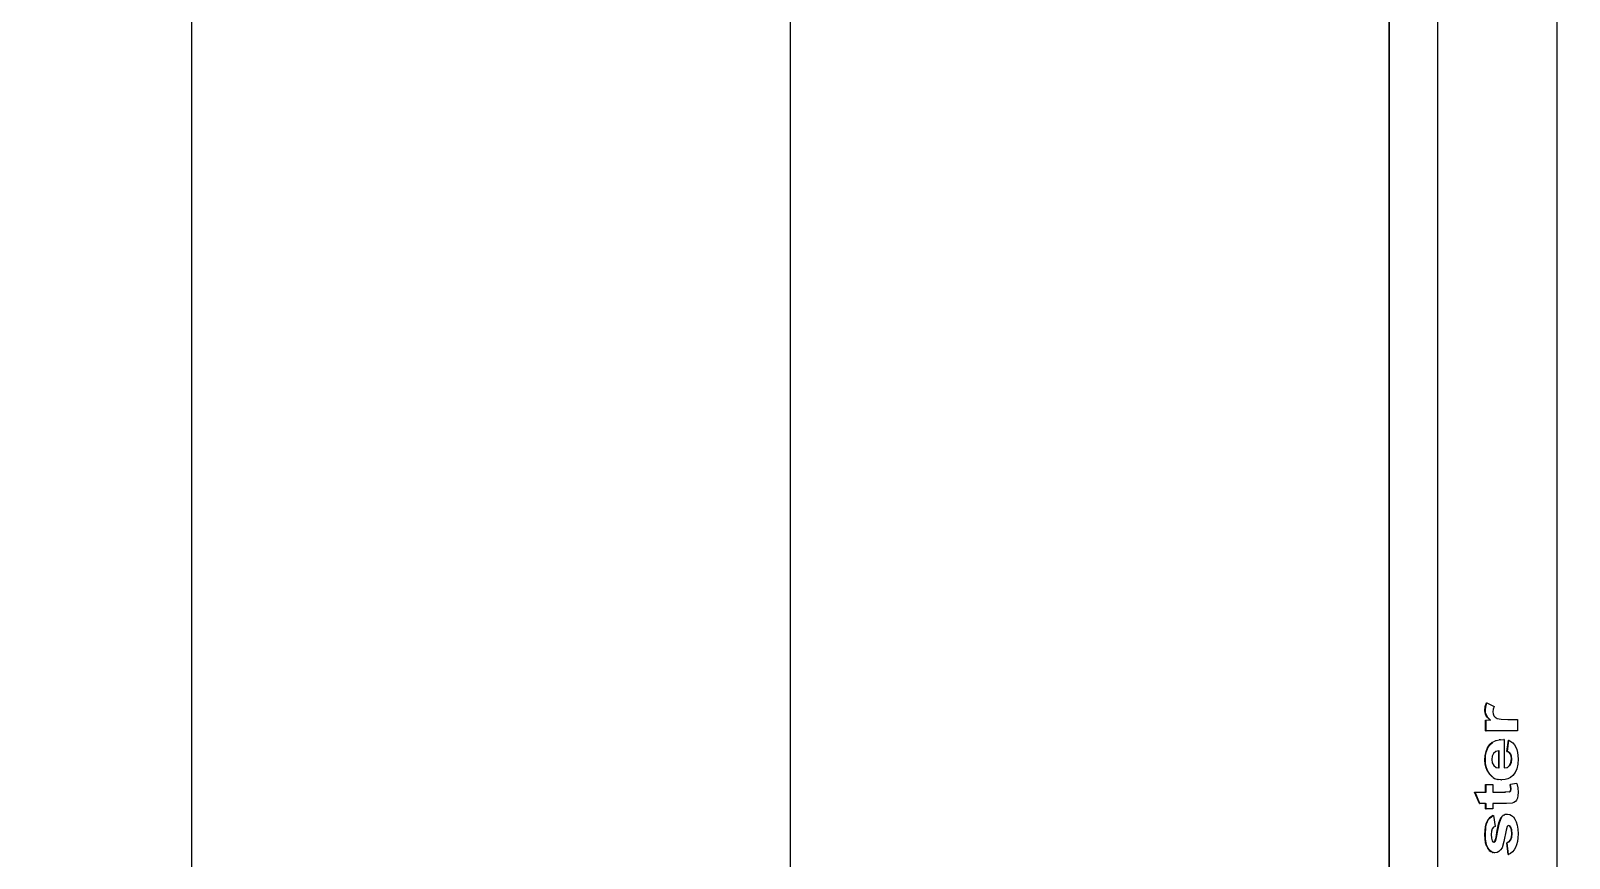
# Model space of a CAD drawing. Header units: inches. Extents: x 16928 to 514628, y -1471 to 241387.
# Drawn here: x 55118.4 to 55311.1, y 42395.6 to 42499.2 of the extents above; entities that cross this region are included whole.
import ezdxf

# ---------------------------------------------------------------- set-up
doc = ezdxf.new("R2010")
doc.units = ezdxf.units.IN
doc.header["$MEASUREMENT"] = 0
for name, color, linetype in [('12. mRspecT - LEGEND', 1, 'Continuous'), ('Edges', 7, 'Continuous'), ('WIN', 9, 'Continuous')]:
    doc.layers.add(name, color=color, linetype=linetype)

# ---------------------------------------------------------------- blocks, each defined once
blk = doc.blocks.new('1.0HP AIR CONDITION')
at = {"layer": 'Edges'}
for p, q in [((-841.74, 435.23), (-228.15, 435.23)), ((-841.74, 429.14), (-228.15, 429.14)), ((-512.47, 423.94), (-511.04, 424.54)), ((-512.47, 423.88), (-511.04, 424.49)), ((-512.47, 423.94), (-512.47, 423.88)), ((-512.47, 423.16), (-512.47, 423.88)), ((-511.04, 424.54), (-511.04, 424.49)), ((-511.04, 424.49), (-511.04, 423.16)), ((-518.63, 422.03), (-518.62, 422.1)), ((-518.63, 422.03), (-518.63, 421.99)), ((-518.59, 421.72), (-518.63, 421.99)), ((-518.62, 422.1), (-518.61, 422.18)), ((-518.61, 422.18), (-518.59, 422.24)), ((-518.59, 422.29), (-518.49, 422.46)), ((-518.59, 422.29), (-518.59, 422.24)), ((-518.33, 422.7), (-518.49, 422.51)), ((-518.49, 422.46), (-518.32, 422.66)), ((-518.49, 422.51), (-518.49, 422.46)), ((-518.33, 422.7), (-518.24, 422.77)), ((-518.33, 422.7), (-518.32, 422.66)), ((-518.32, 422.66), (-518.07, 422.85)), ((-518.24, 422.77), (-518.07, 422.9)), ((-517.76, 423.05), (-518.07, 422.9)), ((-518.07, 422.85), (-517.76, 423)), ((-518.07, 422.9), (-518.07, 422.85)), ((-517.76, 423.05), (-517.37, 423.16)), ((-517.76, 423), (-517.37, 423.11)), ((-517.76, 423.05), (-517.76, 423)), ((-517.37, 423.16), (-516.9, 423.22)), ((-517.37, 423.11), (-516.9, 423.17)), ((-517.37, 423.16), (-517.37, 423.11)), ((-517.29, 422.15), (-517.3, 422.12)), ((-517.3, 422.12), (-517.28, 422.1)), ((-517.26, 422.24), (-517.29, 422.15)), ((-517.28, 422.1), (-517.29, 422.15)), ((-517.27, 422.07), (-517.28, 422.1)), ((-517.27, 422.07), (-517.27, 422.02)), ((-517.16, 421.99), (-517.27, 422.07)), ((-517.27, 422.02), (-517.16, 421.94)), ((-517.14, 422.33), (-517.26, 422.24)), ((-517.16, 421.99), (-517.16, 421.94)), ((-517.16, 421.99), (-516.73, 421.86)), ((-516.82, 422.42), (-517.14, 422.33)), ((-516.9, 423.22), (-516.36, 423.25)), ((-516.9, 423.22), (-516.9, 423.17)), ((-516.9, 423.17), (-516.36, 423.19)), ((-516.33, 422.45), (-516.82, 422.42)), ((-516.36, 423.25), (-515.39, 423.18)), ((-516.36, 423.19), (-515.39, 423.13)), ((-515.94, 422.42), (-516.33, 422.45)), ((-515.64, 422.33), (-515.94, 422.42)), ((-515.44, 422.18), (-515.64, 422.33)), ((-515.32, 421.98), (-515.44, 422.18)), ((-515.39, 423.18), (-515.02, 423.1)), ((-515.39, 423.13), (-515.02, 423.05)), ((-513.97, 422.16), (-515.32, 421.98)), ((-515.02, 423.1), (-514.71, 422.98)), ((-515.02, 423.1), (-515.02, 423.05)), ((-515.02, 423.05), (-514.71, 422.93)), ((-514.71, 422.98), (-514.71, 422.93)), ((-514.71, 422.98), (-514.46, 422.84)), ((-514.71, 422.93), (-514.46, 422.79)), ((-514.46, 422.84), (-514.46, 422.79)), ((-514.31, 422.71), (-514.46, 422.84)), ((-514.46, 422.79), (-514.26, 422.61)), ((-514.31, 422.71), (-514.26, 422.66)), ((-514.26, 422.66), (-514.26, 422.61)), ((-513.97, 422.21), (-514.26, 422.66)), ((-514.26, 422.61), (-513.97, 422.21)), ((-513.97, 422.21), (-513.97, 422.16)), ((-513.13, 423.16), (-512.47, 423.16)), ((-513.13, 423.16), (-513.13, 423.11)), ((-513.13, 423.11), (-512.47, 423.11)), ((-513.13, 422.28), (-513.13, 423.11)), ((-512.47, 422.28), (-513.13, 422.28)), ((-512.47, 423.16), (-512.47, 423.11)), ((-512.47, 420.57), (-512.47, 422.28)), ((-511.04, 423.16), (-510.06, 423.16)), ((-511.04, 423.16), (-511.04, 423.11)), ((-511.04, 423.11), (-510.06, 423.11)), ((-510.06, 422.28), (-511.04, 422.28)), ((-511.04, 422.28), (-511.04, 420.75)), ((-510.06, 423.16), (-510.06, 423.11)), ((-510.06, 423.11), (-510.06, 422.28)), ((-509.31, 422.04), (-509.44, 421.63)), ((-509.21, 422.21), (-509.31, 422.04)), ((-509.21, 422.21), (-509.09, 422.34)), ((-508.79, 422.69), (-509.09, 422.39)), ((-509.09, 422.34), (-508.79, 422.64)), ((-509.09, 422.39), (-509.09, 422.34)), ((-508.42, 422.93), (-508.79, 422.69)), ((-508.79, 422.64), (-508.41, 422.88)), ((-508.79, 422.69), (-508.79, 422.64)), ((-508.42, 422.93), (-507.99, 423.11)), ((-508.42, 422.93), (-508.41, 422.88)), ((-508.41, 422.88), (-507.99, 423.06)), ((-507.99, 423.11), (-507.53, 423.21)), ((-507.99, 423.06), (-507.53, 423.16)), ((-507.99, 423.11), (-507.99, 423.06)), ((-507.7, 422.15), (-507.93, 421.86)), ((-507.35, 422.34), (-507.7, 422.15)), ((-507.53, 423.21), (-507.01, 423.25)), ((-507.53, 423.21), (-507.53, 423.16)), ((-507.53, 423.16), (-507.01, 423.19)), ((-506.93, 422.4), (-507.35, 422.34)), ((-507.01, 423.25), (-506.44, 423.21)), ((-507.01, 423.25), (-507.01, 423.19)), ((-507.01, 423.19), (-506.44, 423.16)), ((-506.52, 422.34), (-506.93, 422.4)), ((-506.19, 422.17), (-506.52, 422.34)), ((-506.44, 423.21), (-505.94, 423.1)), ((-506.44, 423.21), (-506.44, 423.16)), ((-506.44, 423.16), (-505.94, 423.05)), ((-505.95, 421.88), (-506.19, 422.17)), ((-505.94, 423.1), (-505.94, 423.05)), ((-505.94, 423.1), (-505.49, 422.92)), ((-505.94, 423.05), (-505.49, 422.87)), ((-505.49, 422.92), (-505.49, 422.87)), ((-505.49, 422.92), (-505.11, 422.67)), ((-505.49, 422.87), (-505.11, 422.62)), ((-505.11, 422.67), (-505.11, 422.62)), ((-504.81, 422.34), (-505.11, 422.67)), ((-505.11, 422.62), (-504.81, 422.29)), ((-504.81, 422.34), (-504.81, 422.29)), ((-504.75, 422.22), (-504.81, 422.29)), ((-504.75, 422.22), (-504.63, 422)), ((-504.6, 421.93), (-504.63, 422)), ((-503.35, 423.16), (-502.02, 423.16)), ((-503.35, 423.16), (-503.35, 423.11)), ((-503.35, 423.11), (-502.02, 423.11)), ((-503.35, 419.19), (-503.35, 423.11)), ((-502.02, 423.16), (-502.02, 423.11)), ((-502.02, 423.11), (-501.99, 422.63)), ((-502.02, 422.55), (-501.7, 422.88)), ((-502.02, 422.6), (-501.99, 422.63)), ((-502.02, 422.6), (-502.02, 422.55)), ((-501.7, 422.93), (-501.99, 422.63)), ((-501.66, 421.98), (-501.8, 421.71)), ((-501.7, 422.93), (-501.41, 423.12)), ((-501.7, 422.88), (-501.41, 423.07)), ((-501.7, 422.93), (-501.7, 422.88)), ((-501.47, 422.14), (-501.66, 421.98)), ((-501.24, 422.23), (-501.47, 422.14)), ((-501.41, 423.12), (-501.12, 423.21)), ((-501.41, 423.07), (-501.12, 423.16)), ((-501.41, 423.12), (-501.41, 423.07)), ((-500.96, 422.26), (-501.24, 422.23)), ((-501.12, 423.21), (-500.79, 423.25)), ((-501.12, 423.21), (-501.12, 423.16)), ((-501.12, 423.16), (-500.79, 423.19)), ((-500.64, 422.22), (-500.96, 422.26)), ((-500.79, 423.25), (-500.31, 423.2)), ((-500.79, 423.25), (-500.79, 423.19)), ((-500.79, 423.19), (-500.31, 423.14)), ((-500.29, 422.09), (-500.64, 422.22)), ((-500.31, 423.2), (-499.85, 423.05)), ((-500.31, 423.2), (-500.31, 423.14)), ((-500.31, 423.14), (-499.85, 423)), ((-499.85, 423), (-500.29, 422.09)), ((-499.85, 423.05), (-499.85, 423)), ((-518.83, 420.36), (-517.39, 420.52)), ((-518.83, 420.31), (-517.39, 420.46)), ((-518.83, 420.36), (-518.83, 420.31)), ((-518.7, 420.04), (-518.83, 420.31)), ((-518.52, 419.81), (-518.7, 420.04)), ((-518.47, 421.49), (-518.59, 421.72)), ((-518.27, 421.28), (-518.47, 421.49)), ((-517.99, 421.11), (-518.27, 421.28)), ((-517.21, 420.87), (-517.99, 421.11)), ((-517.39, 420.52), (-517.39, 420.46)), ((-517.25, 420.25), (-517.39, 420.46)), ((-517.25, 420.25), (-517.02, 420.06)), ((-517.25, 420.25), (-517.25, 420.2)), ((-517.25, 420.2), (-517.02, 420.01)), ((-515.8, 420.6), (-517.21, 420.87)), ((-517.16, 421.94), (-516.73, 421.81)), ((-517.02, 420.06), (-516.69, 419.94)), ((-517.02, 420.06), (-517.02, 420.01)), ((-516.73, 421.86), (-515.83, 421.7)), ((-516.73, 421.81), (-515.83, 421.64)), ((-515.83, 421.7), (-514.86, 421.49)), ((-515.83, 421.64), (-514.86, 421.44)), ((-515.32, 420.47), (-515.8, 420.6)), ((-515.75, 419.94), (-515.41, 420.05)), ((-515.41, 420.05), (-515.27, 420.17)), ((-515.41, 420), (-515.27, 420.12)), ((-515.41, 420.05), (-515.41, 420)), ((-515.24, 420.38), (-515.32, 420.47)), ((-515.27, 420.17), (-515.22, 420.27)), ((-515.27, 420.17), (-515.27, 420.12)), ((-515.22, 420.27), (-515.24, 420.38)), ((-514.86, 421.49), (-514.24, 421.24)), ((-514.86, 421.44), (-514.23, 421.18)), ((-514.24, 421.24), (-514.23, 421.18)), ((-514.24, 421.24), (-514.18, 421.19)), ((-514.23, 421.18), (-514.04, 421.03)), ((-514.18, 421.19), (-514.12, 421.15)), ((-514.12, 421.15), (-514.03, 421.08)), ((-514.03, 421.08), (-514.04, 421.03)), ((-513.98, 421.01), (-514.04, 421.03)), ((-513.9, 420.9), (-513.98, 421.01)), ((-513.82, 420.15), (-513.94, 419.91)), ((-513.87, 420.84), (-513.9, 420.9)), ((-513.9, 420.9), (-513.9, 420.85)), ((-513.9, 420.85), (-513.87, 420.84)), ((-513.87, 420.84), (-513.81, 420.7)), ((-513.79, 420.41), (-513.82, 420.15)), ((-513.81, 420.7), (-513.79, 420.47)), ((-513.79, 420.47), (-513.79, 420.41)), ((-512.42, 419.84), (-512.47, 420.57)), ((-511.04, 420.73), (-511.04, 420.75)), ((-511.04, 420.75), (-511.04, 420.7)), ((-511.04, 420.73), (-511.04, 420.7)), ((-511.04, 420.7), (-511.03, 420.68)), ((-511.01, 420.19), (-511.03, 420.68)), ((-510.88, 420.06), (-511.01, 420.19)), ((-511.01, 420.19), (-511.01, 420.14)), ((-511.01, 420.14), (-510.88, 420.01)), ((-510.88, 420.06), (-510.64, 420.01)), ((-510.88, 420.06), (-510.88, 420.01)), ((-510.88, 420.01), (-510.64, 419.96)), ((-510.64, 420.01), (-510.07, 420.11)), ((-510.64, 419.96), (-510.07, 420.06)), ((-510.64, 420.01), (-510.64, 419.96)), ((-510.07, 420.11), (-510.07, 420.06)), ((-509.94, 419.31), (-510.07, 420.06)), ((-509.48, 421.26), (-509.49, 421.17)), ((-509.49, 421.12), (-509.49, 421.17)), ((-509.45, 420.73), (-509.49, 421.12)), ((-509.48, 421.26), (-509.44, 421.58)), ((-509.45, 421.6), (-509.44, 421.63)), ((-509.44, 421.58), (-509.45, 421.6)), ((-509.35, 420.37), (-509.45, 420.73)), ((-509.44, 421.63), (-509.44, 421.58)), ((-509.19, 420.05), (-509.35, 420.37)), ((-508.95, 419.77), (-509.19, 420.05)), ((-504.45, 420.85), (-508.01, 420.85)), ((-508.01, 420.85), (-507.93, 420.49)), ((-507.99, 421.53), (-508, 421.48)), ((-508, 421.48), (-505.87, 421.48)), ((-507.93, 421.86), (-507.99, 421.53)), ((-507.99, 421.53), (-505.88, 421.53)), ((-507.93, 420.49), (-507.93, 420.44)), ((-507.68, 420.18), (-507.93, 420.44)), ((-507.68, 420.18), (-507.31, 419.99)), ((-507.68, 420.18), (-507.68, 420.13)), ((-507.68, 420.13), (-507.31, 419.94)), ((-506.55, 419.96), (-506.29, 420.06)), ((-506.29, 420.06), (-506.09, 420.23)), ((-506.29, 420.01), (-506.09, 420.18)), ((-506.29, 420.06), (-506.29, 420.01)), ((-506.09, 420.23), (-505.95, 420.44)), ((-506.09, 420.23), (-506.09, 420.18)), ((-505.88, 421.53), (-505.95, 421.88)), ((-505.95, 420.49), (-504.52, 420.31)), ((-505.95, 420.49), (-505.95, 420.44)), ((-505.95, 420.44), (-504.52, 420.26)), ((-505.87, 421.48), (-505.88, 421.53)), ((-504.52, 420.26), (-504.88, 419.76)), ((-504.6, 421.89), (-504.6, 421.93)), ((-504.58, 421.85), (-504.6, 421.89)), ((-504.58, 421.85), (-504.48, 421.46)), ((-504.52, 420.31), (-504.52, 420.26)), ((-504.48, 421.41), (-504.48, 421.46)), ((-504.47, 421.29), (-504.48, 421.41)), ((-504.47, 421.29), (-504.45, 420.9)), ((-504.45, 420.85), (-504.45, 420.9)), ((-501.89, 421.23), (-501.92, 420.4)), ((-501.92, 420.4), (-501.92, 419.19)), ((-501.8, 421.71), (-501.89, 421.23)), ((-518.28, 419.6), (-518.52, 419.81)), ((-517.98, 419.42), (-518.28, 419.6)), ((-517.63, 419.28), (-517.98, 419.42)), ((-517.23, 419.18), (-517.63, 419.28)), ((-516.76, 419.12), (-517.23, 419.18)), ((-517.02, 420.01), (-516.69, 419.89)), ((-516.24, 419.1), (-516.76, 419.12)), ((-516.69, 419.94), (-516.24, 419.9)), ((-516.69, 419.94), (-516.69, 419.89)), ((-516.69, 419.89), (-516.24, 419.85)), ((-516.24, 419.9), (-515.75, 419.94)), ((-516.24, 419.9), (-516.24, 419.85)), ((-516.24, 419.85), (-515.75, 419.89)), ((-515.67, 419.12), (-516.24, 419.1)), ((-515.75, 419.89), (-515.41, 420)), ((-515.75, 419.94), (-515.75, 419.89)), ((-515.17, 419.2), (-515.67, 419.12)), ((-514.75, 419.32), (-515.17, 419.2)), ((-514.41, 419.49), (-514.75, 419.32)), ((-514.13, 419.69), (-514.41, 419.49)), ((-513.94, 419.91), (-514.13, 419.69)), ((-512.35, 419.61), (-512.42, 419.84)), ((-512.22, 419.44), (-512.35, 419.61)), ((-512.04, 419.3), (-512.22, 419.44)), ((-511.77, 419.19), (-512.04, 419.3)), ((-511.44, 419.12), (-511.77, 419.19)), ((-511.07, 419.1), (-511.44, 419.12)), ((-510.48, 419.14), (-511.07, 419.1)), ((-509.94, 419.25), (-510.48, 419.14)), ((-509.94, 419.31), (-509.94, 419.25)), ((-508.57, 419.48), (-508.95, 419.77)), ((-508.1, 419.27), (-508.57, 419.48)), ((-507.53, 419.14), (-508.1, 419.27)), ((-506.87, 419.1), (-507.53, 419.14)), ((-507.31, 419.99), (-506.86, 419.93)), ((-507.31, 419.99), (-507.31, 419.94)), ((-507.31, 419.94), (-506.86, 419.87)), ((-506.06, 419.17), (-506.87, 419.1)), ((-506.86, 419.93), (-506.55, 419.96)), ((-506.86, 419.93), (-506.86, 419.87)), ((-506.86, 419.87), (-506.55, 419.91)), ((-506.55, 419.91), (-506.29, 420.01)), ((-506.55, 419.96), (-506.55, 419.91)), ((-505.7, 419.27), (-506.06, 419.17)), ((-505.39, 419.4), (-505.7, 419.27)), ((-505.11, 419.56), (-505.39, 419.4)), ((-504.88, 419.76), (-505.11, 419.56)), ((-501.92, 419.19), (-503.35, 419.19)), ((-841.74, 414.2), (-228.15, 414.2))]:
    blk.add_line(p, q, dxfattribs=at)

msp = doc.modelspace()

# ---------------------------------------------------------------- linework, layer by layer
at = {"layer": '12. mRspecT - LEGEND'}
msp.add_lwpolyline([(53513.76, 34610.48), (51863.56, 34610.48), (51863.56, 37610.48), (55288.56, 37610.48), (55288.56, 44260.48), (53288.56, 44260.48), (53288.56, 56110.48), (57288.56, 56110.48), (57288.56, 58610.48), (65138.56, 58610.48), (65138.56, 56785.48), (68563.28, 56785.48), (68563.56, 57160.48)], dxfattribs=at)
at = {"layer": 'WIN'}
for p, q in [((55288.56, 43522.98), (55288.56, 41722.98)), ((55138.56, 43497.98), (55138.56, 41747.98)), ((55213.56, 42356.31), (55213.56, 42889.65))]:
    msp.add_line(p, q, dxfattribs=at)

# ---------------------------------------------------------------- block references
at = {"rotation": 90}
msp.add_blockref('1.0HP AIR CONDITION', (55723.79, 42914.92), dxfattribs=at)

doc.saveas('drawing.dxf')
